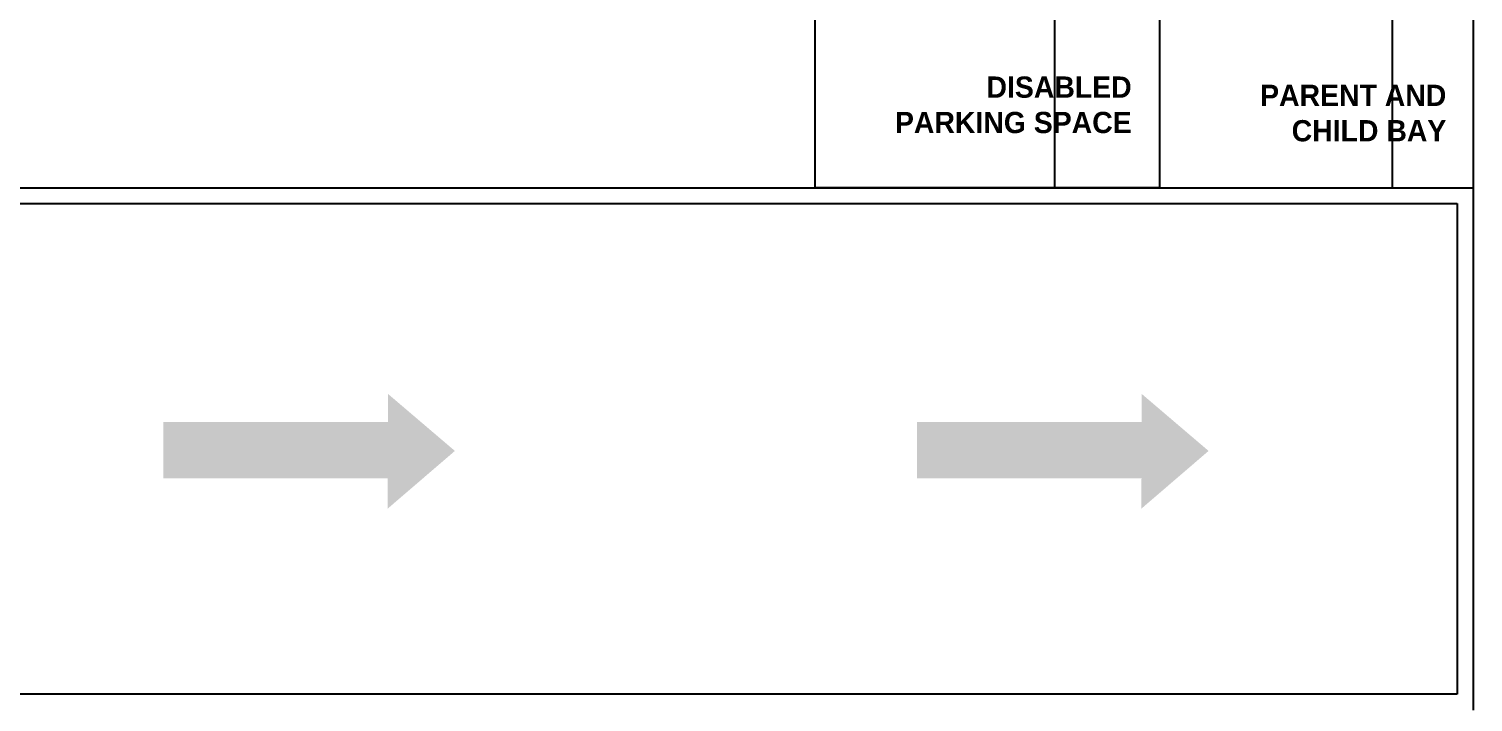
# Model space of a CAD drawing. Header units: inches. Extents: x 484217 to 497210, y -26946 to -21493.
# Drawn here: x 493181 to 493725, y -23005 to -22751 of the extents above; entities that cross this region are included whole.
import ezdxf

# ---------------------------------------------------------------- set-up
doc = ezdxf.new("R2010")
doc.units = ezdxf.units.IN
doc.header["$LTSCALE"] = 20
doc.header["$MEASUREMENT"] = 0
doc.layers.add('1-WALL-HAT', color=30, linetype='Continuous')
doc.layers.add('Parking', color=7, linetype='Continuous')
doc.styles.get("Standard").update_dxf_attribs({"font": ''})
doc.styles.get('Standard').set_extended_font_data('MicrogrammaSSi', bold=True)

msp = doc.modelspace()

# ---------------------------------------------------------------- hatches: boundary and pattern name
at = {"layer": '1-WALL-HAT'}
h = msp.add_hatch(color=256, dxfattribs=at)
h.paths.add_polyline_path([(493231.68, -22920.4), (493241.37, -22920.4), (493241.38, -22899.21), (493231.68, -22899.21)])
h.paths.add_polyline_path([(493241.38, -22899.21), (493241.37, -22920.4), (493268.63, -22920.39), (493268.64, -22899.21)])
h.paths.add_polyline_path([(493270, -22920.39), (493294.73, -22920.38), (493294.73, -22899.21), (493270, -22899.21)])
h.paths.add_polyline_path([(493268.63, -22920.39), (493270, -22920.39), (493270, -22899.21), (493268.64, -22899.21)])
h.paths.add_polyline_path([(493316.27, -22920.37), (493316.22, -22931.84), (493341.55, -22910.08), (493316.37, -22888.61), (493316.37, -22899.21), (493294.73, -22899.21), (493294.73, -22920.38)])
h = msp.add_hatch(color=256, dxfattribs=at)
h.paths.add_polyline_path([(493515.61, -22920.4), (493525.3, -22920.4), (493525.31, -22899.21), (493515.61, -22899.21)])
h.paths.add_polyline_path([(493525.31, -22899.21), (493525.3, -22920.4), (493552.56, -22920.39), (493552.57, -22899.21)])
h.paths.add_polyline_path([(493553.93, -22920.39), (493578.66, -22920.38), (493578.66, -22899.21), (493553.93, -22899.21)])
h.paths.add_polyline_path([(493552.56, -22920.39), (493553.93, -22920.39), (493553.93, -22899.21), (493552.57, -22899.21)])
h.paths.add_polyline_path([(493600.2, -22920.37), (493600.15, -22931.84), (493625.47, -22910.08), (493600.3, -22888.61), (493600.3, -22899.21), (493578.66, -22899.21), (493578.66, -22920.38)])

# ---------------------------------------------------------------- linework, layer by layer
at = {"layer": 'Parking'}
for p, q in [((493567.39, -22551.1), (493567.39, -22810.9)), ((493607.01, -22551.1), (493607.01, -22810.9)), ((493607.01, -22551.1), (493607.01, -22810.9)), ((493607.01, -22551.1), (493607.01, -22810.9)), ((493607.01, -22551.1), (493607.01, -22810.9)), ((493725.12, -22551.1), (493725.12, -22810.9)), ((493725.12, -22551.1), (493725.12, -22810.9)), ((493725.12, -22551.1), (493725.12, -22810.9)), ((493725.12, -22551.1), (493725.12, -22810.9)), ((493694.63, -22562.5), (493694.63, -22810.9)), ((493477.11, -22743.9), (493477.11, -22810.9)), ((493477.11, -22743.9), (493477.11, -22810.9)), ((493477.11, -22743.9), (493477.11, -22810.9)), ((493477.11, -22743.9), (493477.11, -22810.9)), ((492290.61, -22810.9), (493725.12, -22810.9)), ((493607.01, -22810.9), (493477.11, -22810.9)), ((493607.01, -22810.9), (493725.12, -22810.9)), ((493725.12, -22810.9), (493725.12, -23007.75)), ((492290.61, -22816.9), (493719.12, -22816.9)), ((493719.12, -22816.9), (493719.12, -23001.75)), ((493719.12, -23001.75), (490928.2, -23001.75))]:
    msp.add_line(p, q, dxfattribs=at)

# ---------------------------------------------------------------- texts
at = {"layer": 'Parking', "char_height": 8, "attachment_point": 9}
for s, insert in [('{\\fBahnschrift Light|b1|i0|c0|p34;DISABLED PARKING SPACE}', (493596.49, -22790.42)), ('{\\fBahnschrift Light|b1|i0|c0|p34;PARENT AND CHILD BAY}', (493715.02, -22793.53))]:
    msp.add_mtext_dynamic_manual_height_columns(s, width=100.3736, gutter_width=1, heights=[0], dxfattribs=dict(at, insert=insert))

doc.saveas('drawing.dxf')
